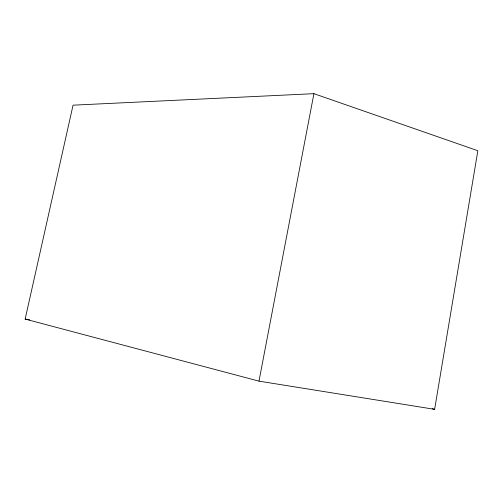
<?xml version="1.0" encoding="UTF-8"?>
<svg xmlns="http://www.w3.org/2000/svg" width="503" height="503" viewBox="0 0 503 503"><rect width="100%" height="100%" fill="white"/><g stroke="black" fill="none" stroke-linecap="round" stroke-linejoin="round"><path stroke-width="0.75" d="M434.623 409.329L477.85 150.73L313.922 93.671L73.061 105.171L25.15 319.078L258.982 381.142L434.623 409.329L432.335 408.763M258.982 381.142L313.922 93.671M25.15 319.078L29.778 319.883"/></g></svg>
